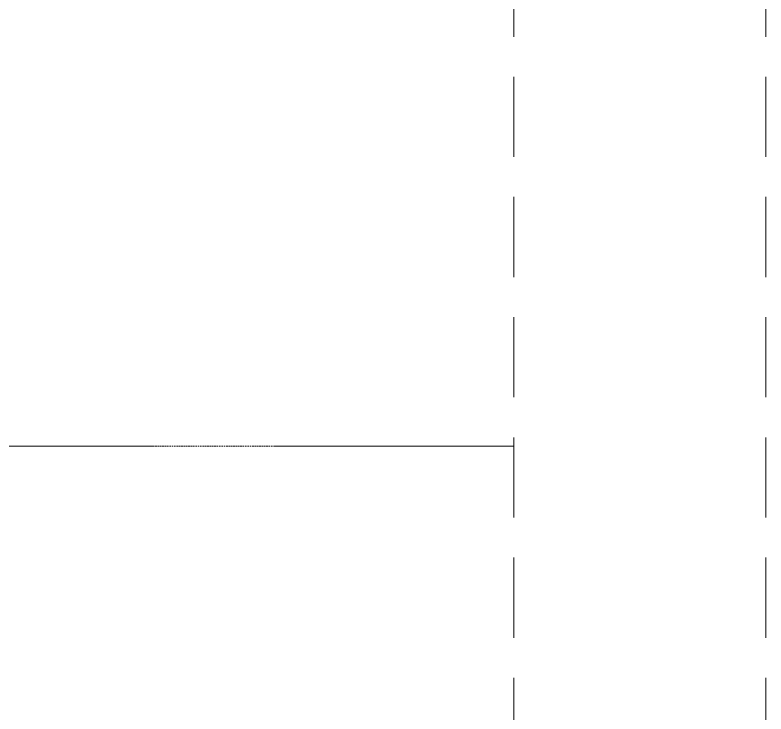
# Model space of a CAD drawing. Header units: millimetres. Extents: x -2143172 to 5255, y -610845 to 279739.
# Drawn here: x -1221947 to -1220161, y -10501 to -8840 of the extents above; entities that cross this region are included whole.
import ezdxf

# ---------------------------------------------------------------- set-up
doc = ezdxf.new("R2010")
doc.units = ezdxf.units.MM
doc.header["$LTSCALE"] = 30
doc.linetypes.add('HIDDEN', pattern=[9.525, 6.35, -3.175])
doc.linetypes.add('HIDDEN2', pattern=[0.1875, 0.125, -0.0625])
doc.layers.add('Proj', color=7, linetype='HIDDEN2', lineweight=5)

msp = doc.modelspace()

# ---------------------------------------------------------------- linework, layer by layer
at = {"layer": 'Proj', "linetype": 'HIDDEN'}
for p, q in [((-1220760.9, -8415.2, 0), (-1220760.9, -10864.7, 0)), ((-1220760.9, -8415.2), (-1220760.9, -10856.2)), ((-1220160.9, -8415.2, 0), (-1220160.9, -10864.7, 0)), ((-1220160.9, -8415.2), (-1220160.9, -10864.7))]:
    msp.add_line(p, q, dxfattribs=at)
at = {"layer": 'Proj', "elevation": 0}
msp.add_lwpolyline([(-1220760.9, -9864.7), (-1272180.9, -9864.7), (-1272180.9, -33764.7), (-1220760.9, -33764.7)], dxfattribs=at)
at = {"layer": 'Proj', "linetype": 'HIDDEN', "ltscale": 3}
msp.add_lwpolyline([(-1220760.9, -9864.7), (-1272180.9, -9864.7), (-1272180.9, -33764.7), (-1220760.9, -33764.7)], dxfattribs=at)

doc.saveas('drawing.dxf')
